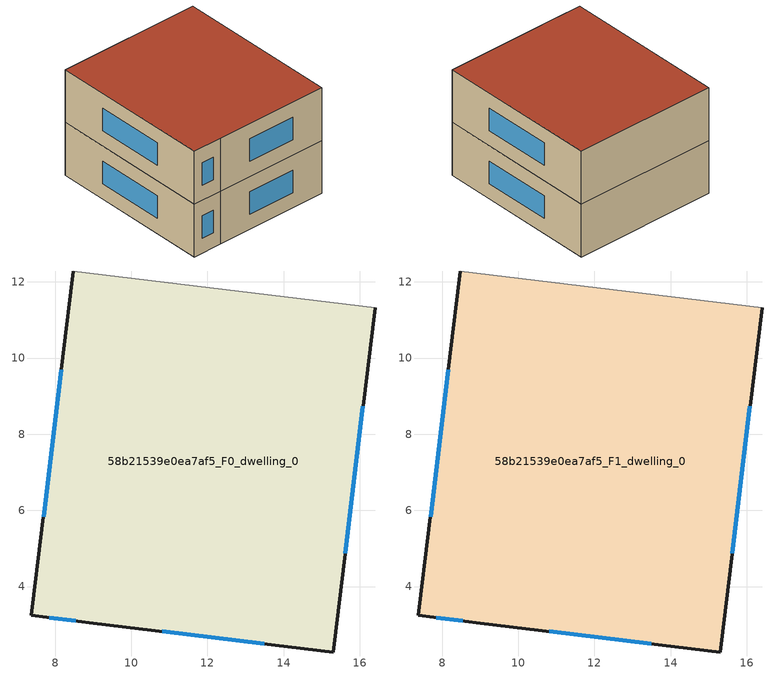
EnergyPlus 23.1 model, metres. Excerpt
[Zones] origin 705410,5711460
58b21539e0ea7af5_F0_dwelling_0
 floor ground (EU_floor_Construction): 16.4,11.33 15.3,2.28 9.01,3.04 7.38,3.24 8.48,12.29 z0
 wall outside (EU_wall_Construction): 8.48,12.29 7.38,3.24 9.01,3.04 15.3,2.28 16.4,11.33 z0:3
 wall adiabatic (EU_wall_Construction): 16.4,11.33 8.48,12.29 z0:3
 window (EU_Window_Construction): 15.61,4.88 16.08,8.73 / 10.81,2.82 13.49,2.5 / 7.85,3.19 8.54,3.1 / 8.17,9.69 7.7,5.84 z0.86:2.14
58b21539e0ea7af5_F1_dwelling_0
 floor to 58b21539e0ea7af5_F0_dwelling_0 (EU_floor_Construction): 16.4,11.33 15.3,2.28 9.01,3.04 7.38,3.24 8.48,12.29 z3
 wall outside (EU_wall_Construction): 8.48,12.29 7.38,3.24 9.01,3.04 15.3,2.28 16.4,11.33 z3:6
 wall adiabatic (EU_wall_Construction): 16.4,11.33 8.48,12.29 z3:6
 window (EU_Window_Construction): 15.61,4.88 16.08,8.73 / 10.81,2.82 13.49,2.5 / 7.85,3.19 8.54,3.1 / 8.17,9.69 7.7,5.84 z3.86:5.14
 roof outside (EU_roof_Construction): 15.3,2.28 16.4,11.33 8.48,12.29 7.38,3.24 9.01,3.04 z6
shading: 16.4,11.31 8.48,12.29 z0:6
[Building]
EU S2 Campaign: North Axis=0; Terrain=City; Solar Distribution=FullExterior
[Site:Location]
London: Latitude=51.5; Longitude=-0.5; Time Zone=0; Elevation=25
[SizingPeriod:WeatherFileDays]
AnnualSizingPeriod: Begin Month=1; Begin Day of Month=1; End Month=12; End Day of Month=31; Day of Week for Start Day=Monday; Use Weather File Daylight Saving Period=No; Use Weather File Rain and Snow Indicators=No
[MATERIAL]
EU_InternalMass_Material: Roughness=MediumRough; Thickness=0.1; Conductivity=1; Density=1800; Specific Heat=900; Thermal Absorptance=0.9; Solar Absorptance=0.7; Visible Absorptance=0.7
[MATERIAL:NOMASS] Roughness=MediumRough; Thermal Absorptance=0.9; Solar Absorptance=0.7; Visible Absorptance=0.7
Name | Thermal Resistance
EU_wall_NoMass | 3.33993
EU_roof_NoMass | 5.24846
EU_floor_NoMass | 4.08214
[WINDOWMATERIAL:SIMPLEGLAZINGSYSTEM]
EU_Window_SimpleGlazing: UFactor=1.72386; Solar Heat Gain Coefficient=0.72; Visible Transmittance=0.72
[CONSTRUCTION]
EU_wall_Construction: EU_wall_NoMass
EU_roof_Construction: EU_roof_NoMass
EU_floor_Construction: EU_floor_NoMass
EU_Window_Construction: EU_Window_SimpleGlazing
EU_InternalMass_Construction: EU_InternalMass_Material
[ZONE] Type=1; Multiplier=1; Ceiling Height=autocalculate; Volume=218.008; Floor Area=autocalculate; Part of Total Floor Area=Yes
58b21539e0ea7af5_F0_dwelling_0; 58b21539e0ea7af5_F1_dwelling_0
[INTERNALMASS] Construction=EU_InternalMass_Construction; Surface Area=72.6693
Name | Zone or ZoneList
58b21539e0ea7af5_F0_dwelling_0_EU_InternalMass | 58b21539e0ea7af5_F0_dwelling_0
58b21539e0ea7af5_F1_dwelling_0_EU_InternalMass | 58b21539e0ea7af5_F1_dwelling_0
[OTHEREQUIPMENT] Fuel Type=Electricity; Design Level Calculation Method=Watts/Area; Power per Zone Floor Area=1; Fraction Latent=0; Fraction Radiant=0; Fraction Lost=0; Carbon Dioxide Generation Rate=0; EndUse Subcategory=EU_Step8_InternalGains
Name | Zone or ZoneList or Space or SpaceList | Schedule
EU_Step8_InternalGain_58b21539e0ea7af5_F0_dwelling_0_f000 | 58b21539e0ea7af5_F0_dwelling_0 | EU_Step8_GainSchedule_58b21539e0ea7af5_F0_dwelling_0_f000
EU_Step8_InternalGain_58b21539e0ea7af5_F1_dwelling_0_f000 | 58b21539e0ea7af5_F1_dwelling_0 | EU_Step8_GainSchedule_58b21539e0ea7af5_F1_dwelling_0_f000
[ZONEVENTILATION:DESIGNFLOWRATE] Schedule=EU_AlwaysOn; Design Flow Rate Calculation Method=AirChanges/Hour; Air Changes per Hour=0.453648; Ventilation Type=Natural; Fan Pressure Rise=0; Fan Total Efficiency=1; Constant Term Coefficient=1; Temperature Term Coefficient=0; Velocity Term Coefficient=0; Velocity Squared Term Coefficient=0; Minimum Indoor Temperature=-100; Maximum Indoor Temperature=100; Delta Temperature=-100; Minimum Outdoor Temperature=-100; Maximum Outdoor Temperature=100; Maximum Wind Speed=40
Name | Zone or ZoneList or Space or SpaceList
EU_ConstantAir_58b21539e0ea7af5_F0_dwelling_0 | 58b21539e0ea7af5_F0_dwelling_0
EU_ConstantAir_58b21539e0ea7af5_F1_dwelling_0 | 58b21539e0ea7af5_F1_dwelling_0
[HVACTEMPLATE:THERMOSTAT] Constant Heating Setpoint=20; Constant Cooling Setpoint=50
EU_HeatOnly_58b21539e0ea7af5_F0_dwelling_0; EU_HeatOnly_58b21539e0ea7af5_F1_dwelling_0
[HVACTEMPLATE:ZONE:IDEALLOADSAIRSYSTEM] System Availability Schedule=EU_AlwaysOn; Maximum Heating Supply Air Temperature=50; Minimum Cooling Supply Air Temperature=13; Maximum Heating Supply Air Humidity Ratio=0.0156; Minimum Cooling Supply Air Humidity Ratio=0.0077; Heating Limit=NoLimit; Cooling Limit=NoLimit; Heating Availability Schedule=EU_AlwaysOn; Cooling Availability Schedule=EU_CoolingOff; Dehumidification Control Type=ConstantSensibleHeatRatio; Cooling Sensible Heat Ratio=0.7; Dehumidification Setpoint=60; Humidification Control Type=None; Humidification Setpoint=30; Outdoor Air Method=None; Outdoor Air Flow Rate per Person=0.00944; Outdoor Air Flow Rate per Zone Floor Area=0; Outdoor Air Flow Rate per Zone=0; Demand Controlled Ventilation Type=None; Outdoor Air Economizer Type=NoEconomizer; Heat Recovery Type=None; Sensible Heat Recovery Effectiveness=0.7; Latent Heat Recovery Effectiveness=0.65
Name | Template Thermostat
58b21539e0ea7af5_F0_dwelling_0 | EU_HeatOnly_58b21539e0ea7af5_F0_dwelling_0
58b21539e0ea7af5_F1_dwelling_0 | EU_HeatOnly_58b21539e0ea7af5_F1_dwelling_0
[SIZING:ZONE] Zone Cooling Design Supply Air Temperature Input Method=SupplyAirTemperature; Zone Cooling Design Supply Air Temperature=13; Zone Heating Design Supply Air Temperature Input Method=SupplyAirTemperature; Zone Heating Design Supply Air Temperature=50; Zone Cooling Design Supply Air Humidity Ratio=0.008; Zone Heating Design Supply Air Humidity Ratio=0.008; Cooling Design Air Flow Method=DesignDay; Cooling Design Air Flow Rate=0; Cooling Minimum Air Flow per Zone Floor Area=0.000762; Cooling Minimum Air Flow=0; Cooling Minimum Air Flow Fraction=0.2; Heating Design Air Flow Method=DesignDay; Heating Design Air Flow Rate=0; Heating Maximum Air Flow per Zone Floor Area=0.002032; Heating Maximum Air Flow=0.141576; Heating Maximum Air Flow Fraction=0.3; Account for Dedicated Outdoor Air System=No; Dedicated Outdoor Air System Control Strategy=NeutralSupplyAir; Dedicated Outdoor Air Low Setpoint Temperature for Design=autosize; Dedicated Outdoor Air High Setpoint Temperature for Design=autosize; Zone Load Sizing Method=Sensible Load Only No Latent Load; Zone Latent Cooling Design Supply Air Humidity Ratio Input Method=HumidityRatioDifference; Zone Cooling Design Supply Air Humidity Ratio Difference=0.005; Zone Latent Heating Design Supply Air Humidity Ratio Input Method=HumidityRatioDifference; Zone Humidification Design Supply Air Humidity Ratio Difference=0.005
58b21539e0ea7af5_F0_dwelling_0; 58b21539e0ea7af5_F1_dwelling_0
[SCHEDULE:CONSTANT]
Name | Hourly Value
EU_AlwaysOn | 1
EU_CoolingOff | 0
[SCHEDULE:FILE] Column Number=1; Rows to Skip at Top=0; Number of Hours of Data=8760; Column Separator=Comma; Interpolate to Timestep=No; Minutes per Item=60; Adjust Schedule for Daylight Savings=Yes
Name | File
EU_Step8_GainSchedule_58b21539e0ea7af5_F0_dwelling_0_f000 | ../../schedules/58b21539e0ea7af5/58b21539e0ea7af5_F0_dwelling_0_f000_gain.csv
EU_Step8_GainSchedule_58b21539e0ea7af5_F1_dwelling_0_f000 | ../../schedules/58b21539e0ea7af5/58b21539e0ea7af5_F1_dwelling_0_f000_gain.csv
